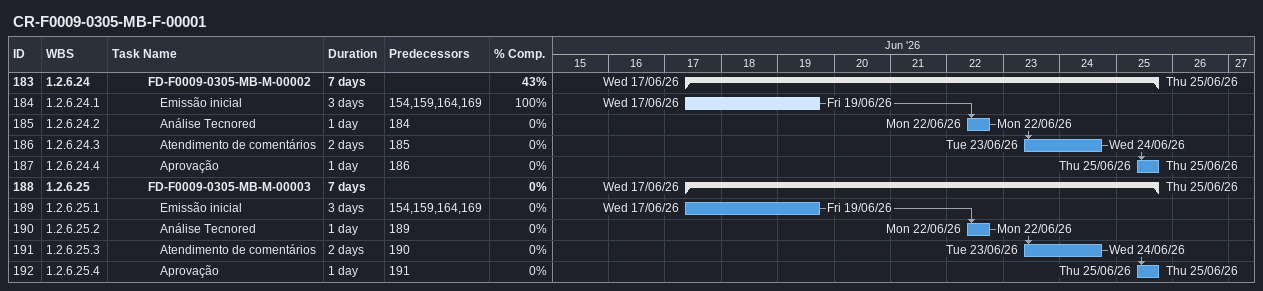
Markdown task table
CR-F0009-0305-MB-F-00001

| ID | WBS | Task | Duration | Start | Finish | Predecessors | % complete |
|---|---|---|---|---|---|---|---|
| 183 | 1.2.6.24 | **FD-F0009-0305-MB-M-00002** | 7d | 2026-06-17 | 2026-06-25 |  | 43 |
| 184 | 1.2.6.24.1 | Emissão inicial | 3d | 2026-06-17 | 2026-06-19 | 154, 159, 164, 169 | 100 |
| 185 | 1.2.6.24.2 | Análise Tecnored | 1d | 2026-06-22 | 2026-06-22 | 184 | 0 |
| 186 | 1.2.6.24.3 | Atendimento de comentários | 2d | 2026-06-23 | 2026-06-24 | 185 | 0 |
| 187 | 1.2.6.24.4 | Aprovação | 1d | 2026-06-25 | 2026-06-25 | 186 | 0 |
| 188 | 1.2.6.25 | **FD-F0009-0305-MB-M-00003** | 7d | 2026-06-17 | 2026-06-25 |  | 0 |
| 189 | 1.2.6.25.1 | Emissão inicial | 3d | 2026-06-17 | 2026-06-19 | 154, 159, 164, 169 | 0 |
| 190 | 1.2.6.25.2 | Análise Tecnored | 1d | 2026-06-22 | 2026-06-22 | 189 | 0 |
| 191 | 1.2.6.25.3 | Atendimento de comentários | 2d | 2026-06-23 | 2026-06-24 | 190 | 0 |
| 192 | 1.2.6.25.4 | Aprovação | 1d | 2026-06-25 | 2026-06-25 | 191 | 0 |
